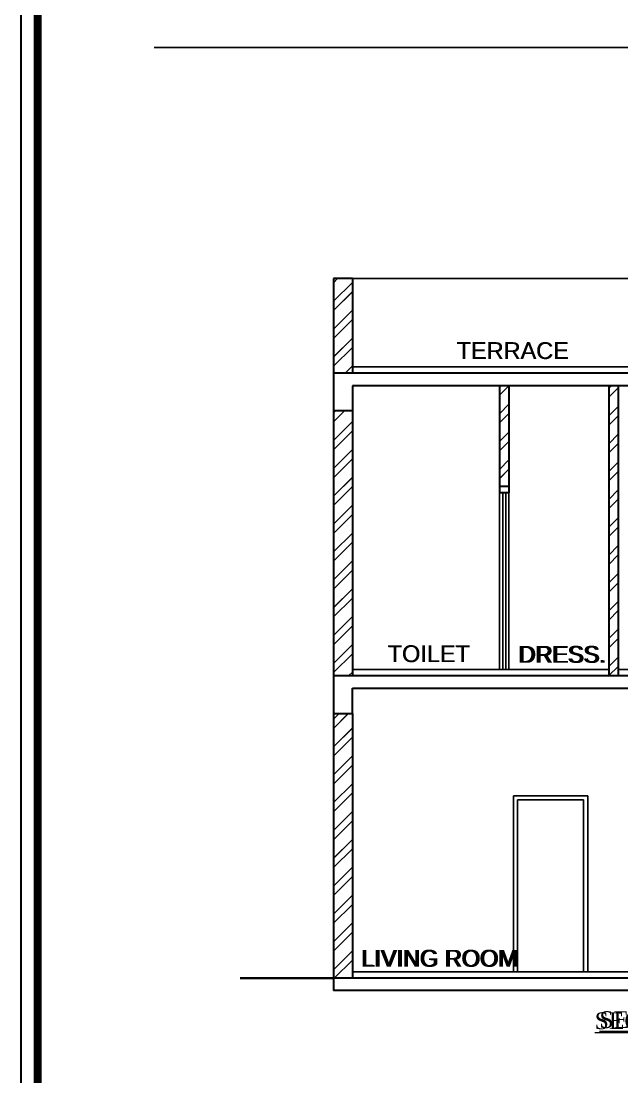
# Model space of a CAD drawing. Header units: metres. Extents: x -9383.9 to -9324.5, y 28762.6 to 28804.7.
# Drawn here: x -9383.88 to -9376.62, y 28773.23 to 28786 of the extents above; entities that cross this region are included whole.
import ezdxf

# ---------------------------------------------------------------- set-up
doc = ezdxf.new("R2010")
doc.units = ezdxf.units.M
doc.linetypes.add('CONTINULUS', pattern=[0])
for name, color, linetype, lineweight in [('BUA TOTAL', 3, 'Continuous', 30), ('door', 162, 'Continuous', 15), ('ELE', 7, 'Continuous', 35), ('ELE-2', 252, 'Continuous', 18), ('elevation', 5, 'Continuous', 13), ('FORMAT LINE', 7, 'Continuous', 25), ('HATCH', 8, 'Continuous', 0), ('R.C.C', 1, 'Continuous', 35), ('rm text', 7, 'Continuous', 18), ('SEC WALL', 255, 'Continuous', 30), ('sec-slab', 1, 'Continuous', 40), ('TEXT', 7, 'Continuous', 20), ('waal', 7, 'Continuous', 30)]:
    doc.layers.add(name, color=color, linetype=linetype, lineweight=lineweight)
doc.layers.add('FINISH LINE', color=230, linetype='Continuous')
doc.layers.add('SITE_PLAN', color=7, linetype='Continuous')
doc.styles.add('MtXpl_Times_New_Roma', font='times.ttf')
doc.styles.get("Standard").update_dxf_attribs({"font": 'arial.ttf', "height": 0.25})
doc.styles.add('STYLE1', font='arial.ttf', dxfattribs={"height": 0.3})
pattern_1 = [(45, (109.57991, -3.1272), (-0.1683798023, 0.1683798023), []), (45, (109.69217, -3.1272), (-0.1683798023, 0.1683798023), [])]

msp = doc.modelspace()

# ---------------------------------------------------------------- hatches: boundary and pattern name
at = {"layer": 'HATCH', "linetype": 'CONTINULUS', "ltscale": 0.05}
h = msp.add_hatch(dxfattribs=at)
h.set_pattern_fill('ANSI32', color=256, scale=0.025)
h.set_pattern_definition(pattern_1)
h.paths.add_polyline_path([(-9379.878, 28782.883), (-9380.107, 28782.883), (-9380.107, 28781.74), (-9379.878, 28781.74)])
h.paths.add_polyline_path([(-9380.107, 28778.083), (-9379.878, 28778.083), (-9379.878, 28781.283), (-9380.107, 28781.283)])
h.paths.add_polyline_path([(-9379.878, 28777.626), (-9380.107, 28777.626), (-9380.107, 28774.425), (-9379.878, 28774.425)])
h = msp.add_hatch(dxfattribs=at)
h.set_pattern_fill('ANSI32', color=256, scale=0.025)
h.set_pattern_definition(pattern_1)
h.paths.add_polyline_path([(-9378.098, 28780.369), (-9377.984, 28780.369), (-9377.984, 28781.588), (-9378.098, 28781.588)])
h = msp.add_hatch(dxfattribs=at)
h.set_pattern_fill('ANSI32', color=256, scale=0.025)
h.set_pattern_definition(pattern_1)
h.paths.add_polyline_path([(-9376.777, 28778.083), (-9376.663, 28778.083), (-9376.663, 28781.588), (-9376.777, 28781.588)])

# ---------------------------------------------------------------- linework, layer by layer
at = {"layer": 'BUA TOTAL', "linetype": 'CONTINULUS', "ltscale": 0.05}
msp.add_lwpolyline([(-9383.883, 28762.611), (-9383.883, 28804.661), (-9324.483, 28804.661), (-9324.483, 28762.611)], close=True, dxfattribs=at)
at = {"layer": 'door'}
for p, q in [((-9378.098, 28780.293), (-9378.098, 28778.159)), ((-9378.06, 28780.293), (-9378.06, 28778.159)), ((-9378.022, 28780.293), (-9378.022, 28778.159)), ((-9377.984, 28780.293), (-9377.984, 28778.159))]:
    msp.add_line(p, q, dxfattribs=at)
at = {"layer": 'ELE', "linetype": 'Continuous'}
msp.add_line((-9380.107, 28774.425), (-9381.236, 28774.425), dxfattribs=at)
at = {"layer": 'ELE-2', "linetype": 'CONTINULUS', "ltscale": 0.05}
for points in [[(-9377.931, 28774.501), (-9377.931, 28776.631), (-9377.031, 28776.631), (-9377.031, 28774.501)], [(-9377.881, 28774.501), (-9377.881, 28776.581), (-9377.081, 28776.581), (-9377.081, 28774.501)]]:
    msp.add_lwpolyline(points, dxfattribs=at)
at = {"layer": 'elevation', "ltscale": 0.9}
msp.add_line((-9382.275, 28785.676), (-9368.119, 28785.676), dxfattribs=at)
at = {"layer": 'elevation', "ltscale": 0.05}
msp.add_line((-9375.561, 28782.883), (-9380.107, 28782.883), dxfattribs=at)
at = {"layer": 'FINISH LINE', "ltscale": 5}
for p, q in [((-9374.405, 28781.817), (-9379.878, 28781.817)), ((-9376.777, 28778.159), (-9379.878, 28778.159)), ((-9374.405, 28778.159), (-9376.663, 28778.159)), ((-9371.168, 28774.501), (-9379.878, 28774.501))]:
    msp.add_line(p, q, dxfattribs=at)
at = {"layer": 'FORMAT LINE', "ltscale": 0.1}
msp.add_lwpolyline([(-9383.883, 28762.611), (-9324.483, 28762.611), (-9324.483, 28804.661), (-9383.883, 28804.661)], close=True, dxfattribs=at)
at = {"layer": 'FORMAT LINE', "ltscale": 0.1, "const_width": 0.1}
msp.add_lwpolyline([(-9383.683, 28762.851), (-9324.683, 28762.851), (-9324.683, 28804.461), (-9383.683, 28804.461)], close=True, dxfattribs=at)
at = {"layer": 'R.C.C', "lineweight": 30, "ltscale": 0.5}
for p, q in [((-9370.939, 28774.425), (-9380.107, 28774.425)), ((-9380.107, 28774.425), (-9380.107, 28774.275)), ((-9370.939, 28774.275), (-9380.107, 28774.275))]:
    msp.add_line(p, q, dxfattribs=at)
at = {"layer": 'SEC WALL', "ltscale": 0.05}
for p, q in [((-9380.107, 28782.883), (-9380.107, 28781.74)), ((-9379.878, 28782.883), (-9379.878, 28781.74)), ((-9378.098, 28781.588), (-9378.098, 28780.369)), ((-9377.984, 28781.588), (-9377.984, 28780.369)), ((-9376.777, 28781.588), (-9376.777, 28778.083)), ((-9376.663, 28781.588), (-9376.663, 28778.083)), ((-9380.107, 28781.283), (-9380.107, 28778.083)), ((-9379.878, 28781.283), (-9379.878, 28778.083)), ((-9380.107, 28777.626), (-9380.107, 28774.425)), ((-9379.878, 28777.626), (-9379.878, 28774.425))]:
    msp.add_line(p, q, dxfattribs=at)
at = {"layer": 'sec-slab', "lineweight": 30}
for p, q in [((-9380.107, 28781.74), (-9380.107, 28781.283)), ((-9374.456, 28781.74), (-9380.107, 28781.74)), ((-9379.878, 28781.588), (-9379.878, 28781.283)), ((-9375.473, 28781.588), (-9379.878, 28781.588)), ((-9379.878, 28781.283), (-9380.107, 28781.283)), ((-9377.984, 28780.369), (-9378.098, 28780.369)), ((-9378.098, 28780.369), (-9378.098, 28780.293)), ((-9377.984, 28780.369), (-9377.984, 28780.293)), ((-9377.984, 28780.293), (-9378.098, 28780.293)), ((-9380.107, 28778.083), (-9380.107, 28777.626)), ((-9380.107, 28778.083), (-9374.354, 28778.083)), ((-9379.878, 28777.626), (-9379.878, 28777.93)), ((-9379.878, 28777.93), (-9375.473, 28777.93)), ((-9380.107, 28777.626), (-9379.878, 28777.626))]:
    msp.add_line(p, q, dxfattribs=at)
at = {"layer": 'SITE_PLAN', "ltscale": 0.05}
for p, q in [((-9383.883, 28762.611), (-9383.883, 28804.661)), ((-9375.561, 28782.883), (-9380.107, 28782.883)), ((-9380.107, 28782.883), (-9380.107, 28781.74)), ((-9380.107, 28782.834), (-9380.057, 28782.883)), ((-9380.107, 28782.609), (-9379.878, 28782.838)), ((-9379.878, 28782.883), (-9379.878, 28781.74)), ((-9380.107, 28782.497), (-9379.878, 28782.725)), ((-9380.107, 28782.272), (-9379.878, 28782.501)), ((-9380.107, 28782.16), (-9379.878, 28782.389)), ((-9380.107, 28781.936), (-9379.878, 28782.164)), ((-9380.107, 28781.823), (-9379.878, 28782.052)), ((-9379.965, 28781.74), (-9379.878, 28781.827)), ((-9378.098, 28781.588), (-9378.098, 28780.369)), ((-9378.098, 28781.587), (-9378.097, 28781.588)), ((-9378.098, 28781.475), (-9377.985, 28781.588)), ((-9377.984, 28781.588), (-9377.984, 28780.369)), ((-9376.777, 28781.588), (-9376.777, 28778.083)), ((-9376.777, 28781.561), (-9376.75, 28781.588)), ((-9376.777, 28781.449), (-9376.663, 28781.563)), ((-9376.663, 28781.588), (-9376.663, 28778.083)), ((-9380.107, 28781.283), (-9380.107, 28778.083)), ((-9380.107, 28781.262), (-9380.086, 28781.283)), ((-9380.107, 28781.15), (-9379.974, 28781.283)), ((-9379.878, 28781.283), (-9379.878, 28778.083)), ((-9378.098, 28781.25), (-9377.984, 28781.364)), ((-9376.777, 28781.224), (-9376.663, 28781.338)), ((-9380.107, 28780.925), (-9379.878, 28781.154)), ((-9378.098, 28781.138), (-9377.984, 28781.252)), ((-9376.777, 28781.112), (-9376.663, 28781.226)), ((-9380.107, 28780.813), (-9379.878, 28781.042)), ((-9378.098, 28780.913), (-9377.984, 28781.028)), ((-9378.098, 28780.801), (-9377.984, 28780.915)), ((-9376.777, 28780.887), (-9376.663, 28781.002)), ((-9376.777, 28780.775), (-9376.663, 28780.889)), ((-9380.107, 28780.588), (-9379.878, 28780.817)), ((-9380.107, 28780.476), (-9379.878, 28780.705)), ((-9378.098, 28780.577), (-9377.984, 28780.691)), ((-9376.777, 28780.551), (-9376.663, 28780.665)), ((-9378.098, 28780.464), (-9377.984, 28780.579)), ((-9376.777, 28780.438), (-9376.663, 28780.553)), ((-9380.107, 28780.252), (-9379.878, 28780.48)), ((-9380.107, 28780.139), (-9379.878, 28780.368)), ((-9376.777, 28780.214), (-9376.663, 28780.328)), ((-9380.107, 28779.915), (-9379.878, 28780.144)), ((-9376.777, 28780.102), (-9376.663, 28780.216)), ((-9380.107, 28779.803), (-9379.878, 28780.031)), ((-9376.777, 28779.877), (-9376.663, 28779.991)), ((-9376.777, 28779.765), (-9376.663, 28779.879)), ((-9380.107, 28779.578), (-9379.878, 28779.807)), ((-9380.107, 28779.466), (-9379.878, 28779.695)), ((-9376.777, 28779.54), (-9376.663, 28779.655)), ((-9376.777, 28779.428), (-9376.663, 28779.542)), ((-9380.107, 28779.241), (-9379.878, 28779.47)), ((-9380.107, 28779.129), (-9379.878, 28779.358)), ((-9376.777, 28779.204), (-9376.663, 28779.318)), ((-9380.107, 28778.905), (-9379.878, 28779.133)), ((-9376.777, 28779.091), (-9376.663, 28779.206)), ((-9380.107, 28778.792), (-9379.878, 28779.021)), ((-9376.777, 28778.867), (-9376.663, 28778.981)), ((-9376.777, 28778.755), (-9376.663, 28778.869)), ((-9380.107, 28778.568), (-9379.878, 28778.797)), ((-9380.107, 28778.456), (-9379.878, 28778.684)), ((-9376.777, 28778.53), (-9376.663, 28778.644)), ((-9380.107, 28778.231), (-9379.878, 28778.46)), ((-9376.777, 28778.418), (-9376.663, 28778.532)), ((-9380.107, 28778.119), (-9379.878, 28778.348)), ((-9376.777, 28778.193), (-9376.663, 28778.308)), ((-9379.919, 28778.083), (-9379.878, 28778.123)), ((-9376.776, 28778.083), (-9376.663, 28778.195)), ((-9380.107, 28777.626), (-9380.107, 28774.425)), ((-9380.107, 28777.558), (-9380.039, 28777.626)), ((-9380.107, 28777.445), (-9379.927, 28777.626)), ((-9379.878, 28777.626), (-9379.878, 28774.425)), ((-9380.107, 28777.221), (-9379.878, 28777.449)), ((-9380.107, 28777.109), (-9379.878, 28777.337)), ((-9380.107, 28776.884), (-9379.878, 28777.113)), ((-9380.107, 28776.772), (-9379.878, 28777)), ((-9380.107, 28776.547), (-9379.878, 28776.776)), ((-9380.107, 28776.435), (-9379.878, 28776.664)), ((-9377.931, 28774.501), (-9377.931, 28776.631)), ((-9377.931, 28776.631), (-9377.031, 28776.631)), ((-9377.881, 28774.501), (-9377.881, 28776.581)), ((-9377.881, 28776.581), (-9377.081, 28776.581)), ((-9377.081, 28776.581), (-9377.081, 28774.501)), ((-9377.031, 28776.631), (-9377.031, 28774.501)), ((-9380.107, 28776.211), (-9379.878, 28776.439)), ((-9380.107, 28776.098), (-9379.878, 28776.327)), ((-9380.107, 28775.874), (-9379.878, 28776.102)), ((-9380.107, 28775.762), (-9379.878, 28775.99)), ((-9380.107, 28775.537), (-9379.878, 28775.766)), ((-9380.107, 28775.425), (-9379.878, 28775.653)), ((-9380.107, 28775.2), (-9379.878, 28775.429)), ((-9380.107, 28775.088), (-9379.878, 28775.317)), ((-9380.107, 28774.864), (-9379.878, 28775.092)), ((-9380.107, 28774.751), (-9379.878, 28774.98)), ((-9380.107, 28774.527), (-9379.878, 28774.755)), ((-9380.096, 28774.425), (-9379.878, 28774.643))]:
    msp.add_line(p, q, dxfattribs=at)
at = {"layer": 'SITE_PLAN', "ltscale": 0.1}
for p, q in [((-9383.883, 28804.661), (-9383.883, 28762.611)), ((-9383.683, 28804.461), (-9383.683, 28762.851))]:
    msp.add_line(p, q, dxfattribs=at)
at = {"layer": 'SITE_PLAN', "ltscale": 0.9}
msp.add_line((-9382.275, 28785.676), (-9368.119, 28785.676), dxfattribs=at)
at = {"layer": 'SITE_PLAN'}
for p, q in [((-9379.878, 28782.883), (-9380.107, 28782.883)), ((-9380.107, 28781.74), (-9380.107, 28781.283)), ((-9374.456, 28781.74), (-9380.107, 28781.74)), ((-9379.878, 28781.588), (-9379.878, 28781.283)), ((-9375.473, 28781.588), (-9379.878, 28781.588)), ((-9379.878, 28781.283), (-9380.107, 28781.283)), ((-9377.984, 28780.369), (-9378.098, 28780.369)), ((-9378.098, 28780.369), (-9378.098, 28780.293)), ((-9377.984, 28780.369), (-9377.984, 28780.293)), ((-9377.984, 28780.293), (-9378.098, 28780.293)), ((-9378.098, 28780.293), (-9378.098, 28778.159)), ((-9378.06, 28780.293), (-9378.06, 28778.159)), ((-9378.022, 28780.293), (-9378.022, 28778.159)), ((-9377.984, 28780.293), (-9377.984, 28778.159)), ((-9380.107, 28778.083), (-9380.107, 28777.626)), ((-9380.107, 28778.083), (-9374.354, 28778.083)), ((-9379.878, 28777.626), (-9379.878, 28777.93)), ((-9379.878, 28777.93), (-9375.473, 28777.93)), ((-9380.107, 28777.626), (-9379.878, 28777.626)), ((-9380.107, 28774.425), (-9381.236, 28774.425))]:
    msp.add_line(p, q, dxfattribs=at)
at = {"layer": 'SITE_PLAN', "ltscale": 5}
for p, q in [((-9374.405, 28781.817), (-9379.878, 28781.817)), ((-9376.777, 28778.159), (-9379.878, 28778.159)), ((-9374.405, 28778.159), (-9376.663, 28778.159)), ((-9371.168, 28774.501), (-9379.878, 28774.501))]:
    msp.add_line(p, q, dxfattribs=at)
at = {"layer": 'SITE_PLAN', "ltscale": 0.5}
for p, q in [((-9370.939, 28774.425), (-9380.107, 28774.425)), ((-9380.107, 28774.425), (-9380.107, 28774.275)), ((-9370.939, 28774.275), (-9380.107, 28774.275))]:
    msp.add_line(p, q, dxfattribs=at)
at = {"layer": 'waal'}
msp.add_line((-9379.878, 28782.883), (-9380.107, 28782.883), dxfattribs=at)

# ---------------------------------------------------------------- texts
at = {"layer": 'rm text', "ltscale": 0.9, "char_height": 0.2032, "attachment_point": 7, "style": 'STYLE1'}
for s, insert, width in [('TERRACE', (-9378.613, 28781.908), 1.52288), ('TOILET', (-9379.447, 28778.243), 1.52288), ('DRESS.', (-9377.857, 28778.235), 1.52288), ('LIVING ROOM', (-9379.758, 28774.56), 1.91269)]:
    msp.add_mtext(s, dxfattribs=dict(at, insert=insert, width=width))
at = {"layer": 'SITE_PLAN'}
for s, style, p in [('TERRACE', 'STYLE1', (-9378.619, 28781.912)), ('TOILET', 'STYLE1', (-9379.453, 28778.247)), ('DRESS.', 'STYLE1', (-9377.879, 28778.239)), ('LIVING ROOM', 'STYLE1', (-9379.778, 28774.564)), ('%%USECTION AT X-X', 'MtXpl_Times_New_Roma', (-9376.89, 28773.822))]:
    msp.add_text(s, height=0.2032, dxfattribs=dict(at, style=style)).set_placement(p)
at = {"layer": 'TEXT', "insert": (-9374.543, 28773.416), "char_height": 0.254, "width": 2.55937, "attachment_point": 9}
msp.add_mtext('{\\fTimes New Roman|b0|i0|c0|p18;\\H0.8x;\\LSECTION AT X-X\\P\\H1.25x; }', dxfattribs=at)

doc.saveas('drawing.dxf')
